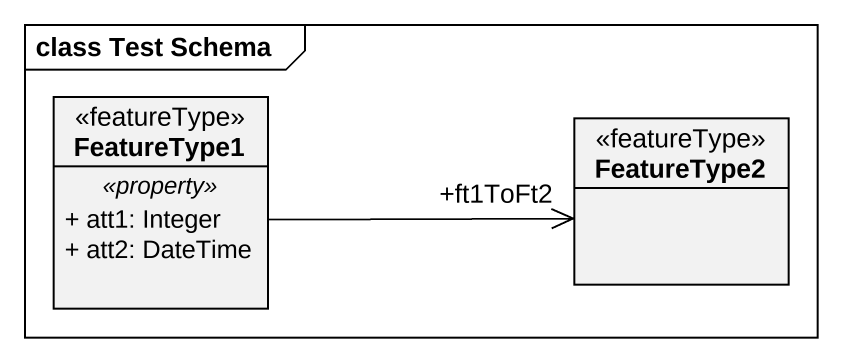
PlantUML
@startuml
mainframe class Test Schema
hide circle
hide empty members
skinparam classAttributeIconSize 0
class FeatureType1 <<featureType>> {
  .. <<property>> ..
  + att1: Integer
  + att2: DateTime
}
class FeatureType2 <<featureType>>
FeatureType1 -right-> "+ft1ToFt2" FeatureType2
@enduml
